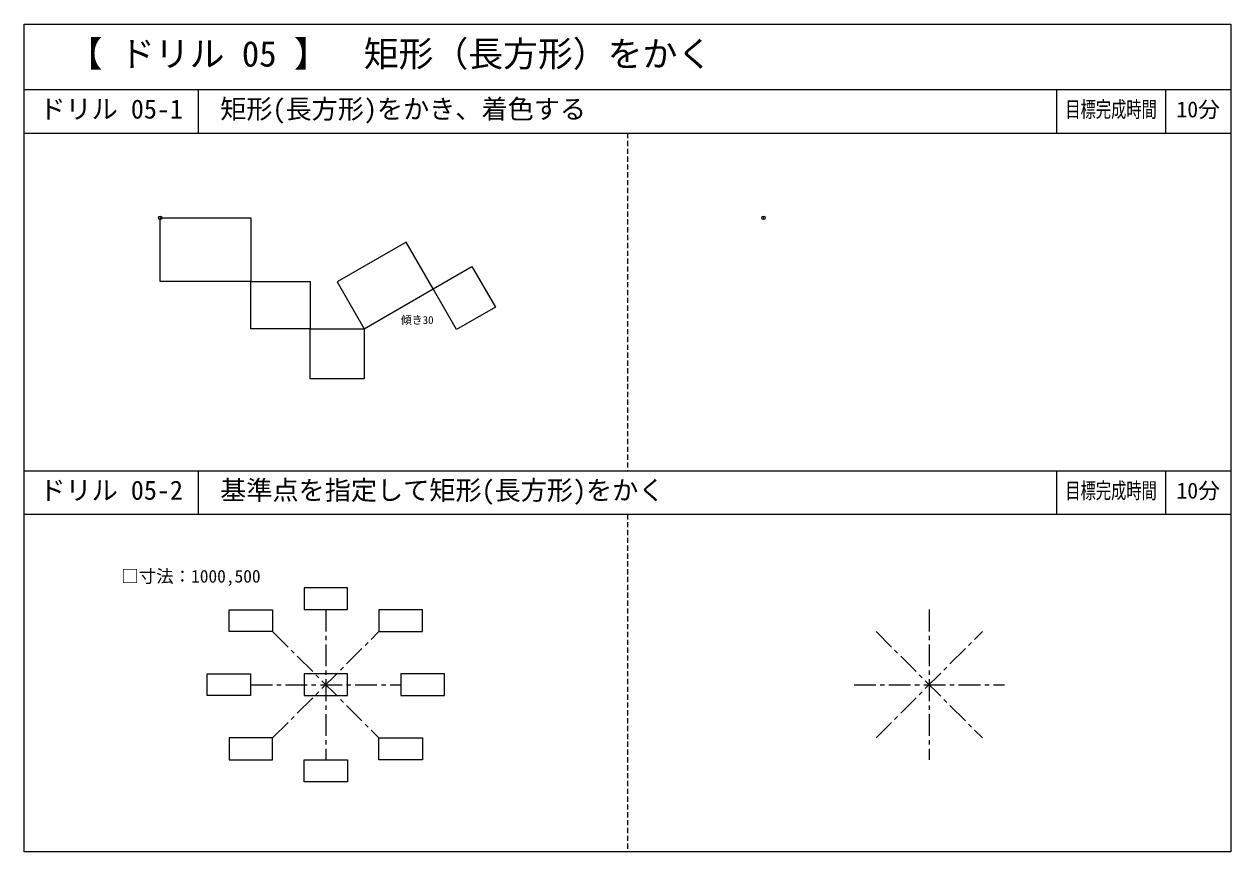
# Model space of a CAD drawing. Units: millimetres, scale not verified. Extents: x -13850 to 13850, y -9500 to 9500.
import ezdxf
from ezdxf.enums import TextEntityAlignment as Align

# ---------------------------------------------------------------- set-up
doc = ezdxf.new("R2010")
doc.units = ezdxf.units.MM
doc.header["$LTSCALE"] = 100
doc.header["$PDMODE"] = 32
doc.header["$PDSIZE"] = 80
doc.linetypes.add('CHAIN1', pattern=[8, 5, -1, 1, -1])
doc.linetypes.add('DASHED1', pattern=[1.8, 1.2, -0.6])
for name, color, linetype in [('D-0', 4, 'Continuous'), ('E-0', 3, 'Continuous'), ('F-0', 7, 'Continuous')]:
    doc.layers.add(name, color=color, linetype=linetype)
doc.styles.add('ＭＳ ゴシック', font='')
doc.styles.get('ＭＳ ゴシック').set_extended_font_data('MS Gothic')

msp = doc.modelspace()

# ---------------------------------------------------------------- linework, layer by layer
at = {"layer": 'E-0', "color": 4, "linetype": 'CHAIN1'}
for p, q in [((-6925, -3938.6), (-6925, -7389.8)), ((6925, -3938.6), (6925, -7389.8)), ((-8145.2, -4444), (-5704.8, -6884.3)), ((-8145.2, -6884.3), (-5704.8, -4444)), ((5704.8, -6884.3), (8145.2, -4444)), ((5704.8, -4444), (8145.2, -6884.3)), ((-8650.6, -5664.2), (-5199.4, -5664.2)), ((5199.4, -5664.2), (8650.6, -5664.2))]:
    msp.add_line(p, q, dxfattribs=at)
at = {"layer": 'E-0'}
for points in [[(-10726.9, 5052.9), (-8648.1, 5052.9), (-8648.1, 3594.7), (-10726.9, 3594.7)], [(-6041.8, 2508.7), (-4460.6, 3421.6), (-5080, 4494.5), (-6661.2, 3581.5)], [(-4460.6, 3421.6), (-3569.6, 3936), (-3032.2, 3005.2), (-3923.1, 2490.8)], [(-8648.1, 3594.7), (-7282.9, 3594.7), (-7282.9, 2508.7), (-8648.1, 2508.7)], [(-7282.9, 2508.7), (-6041.8, 2508.7), (-6041.8, 1360.7), (-7282.9, 1360.7)], [(-7425, -3938.6), (-6425, -3938.6), (-6425, -3438.6), (-7425, -3438.6)], [(-8145.2, -4444), (-9145.2, -4444), (-9145.2, -3944), (-8145.2, -3944)], [(-5704.8, -4444), (-4704.8, -4444), (-4704.8, -3944), (-5704.8, -3944)], [(-8650.6, -5914.2), (-9650.6, -5914.2), (-9650.6, -5414.2), (-8650.6, -5414.2)], [(-7425, -5914.2), (-6425, -5914.2), (-6425, -5414.2), (-7425, -5414.2)], [(-5199.4, -5914.2), (-4199.4, -5914.2), (-4199.4, -5414.2), (-5199.4, -5414.2)], [(-8145.2, -6884.3), (-9145.2, -6884.3), (-9145.2, -7384.3), (-8145.2, -7384.3)], [(-5704.8, -6884.3), (-4704.8, -6884.3), (-4704.8, -7384.3), (-5704.8, -7384.3)], [(-7425, -7389.8), (-6425, -7389.8), (-6425, -7889.8), (-7425, -7889.8)]]:
    msp.add_lwpolyline(points, close=True, dxfattribs=at)
for p in [(-10726.9, 5052.9), (3123.1, 5052.9)]:
    msp.add_point(p, dxfattribs=at)
at = {"layer": 'F-0', "color": 6}
for p, q in [((-13850, 9500), (13850, 9500)), ((-13850, -9500), (-13850, 9500)), ((-13850, 8000), (13850, 8000))]:
    msp.add_line(p, q, dxfattribs=at)
at = {"layer": 'F-0'}
for p, q in [((-9850, 7000), (-9850, 8000)), ((9850, 8000), (9850, 7000)), ((12350, 8000), (12350, 7000)), ((-13850, 7000), (13850, 7000)), ((-13850, -750), (13850, -750)), ((-9850, -1750), (-9850, -750)), ((9850, -750), (9850, -1750)), ((12350, -750), (12350, -1750)), ((-13850, -1750), (13850, -1750))]:
    msp.add_line(p, q, dxfattribs=at)
at = {"layer": 'F-0', "linetype": 'DASHED1'}
for p, q in [((0, 7000), (0, -750)), ((0, -1750), (0, -9500))]:
    msp.add_line(p, q, dxfattribs=at)
at = {"layer": 'F-0', "color": 6}
msp.add_lwpolyline([(13850, 9500), (13850, -9500), (-13850, -9500)], dxfattribs=at)

# ---------------------------------------------------------------- texts
at = {"layer": 'D-0', "style": 'ＭＳ ゴシック'}
msp.add_text('傾き30', height=183.3, dxfattribs=at).set_placement((-5201.5, 2561), align=Align.BOTTOM_LEFT)
at = {"layer": 'E-0', "color": 4, "style": 'ＭＳ ゴシック'}
msp.add_text('□寸法：1000,500', height=293.3, dxfattribs=at).set_placement((-11618.2, -3407.8), align=Align.BOTTOM_LEFT)
at = {"layer": 'F-0', "style": 'ＭＳ ゴシック'}
for s, height, p in [('【 ドリル 05 】\u3000矩形（長方形）をかく', 586.5, (-12850, 8350)), ('ドリル 05-1', 439.9, (-13500, 7200)), ('矩形(長方形)をかき、着色する', 439.9, (-9350, 7200)), ('10分', 366.6, (12600, 7250)), ('ドリル 05-2', 439.9, (-13500, -1550)), ('基準点を指定して矩形(長方形)をかく', 439.9, (-9350, -1550)), ('10分', 366.6, (12600, -1500))]:
    msp.add_text(s, height=height, dxfattribs=at).set_placement(p, align=Align.BOTTOM_LEFT)
at = {"layer": 'F-0', "style": 'ＭＳ ゴシック', "width": 0.7}
for p in [(10050, 7250), (10050, -1500)]:
    msp.add_text('目標完成時間', height=366.6, dxfattribs=at).set_placement(p, align=Align.BOTTOM_LEFT)

doc.saveas('drawing.dxf')
